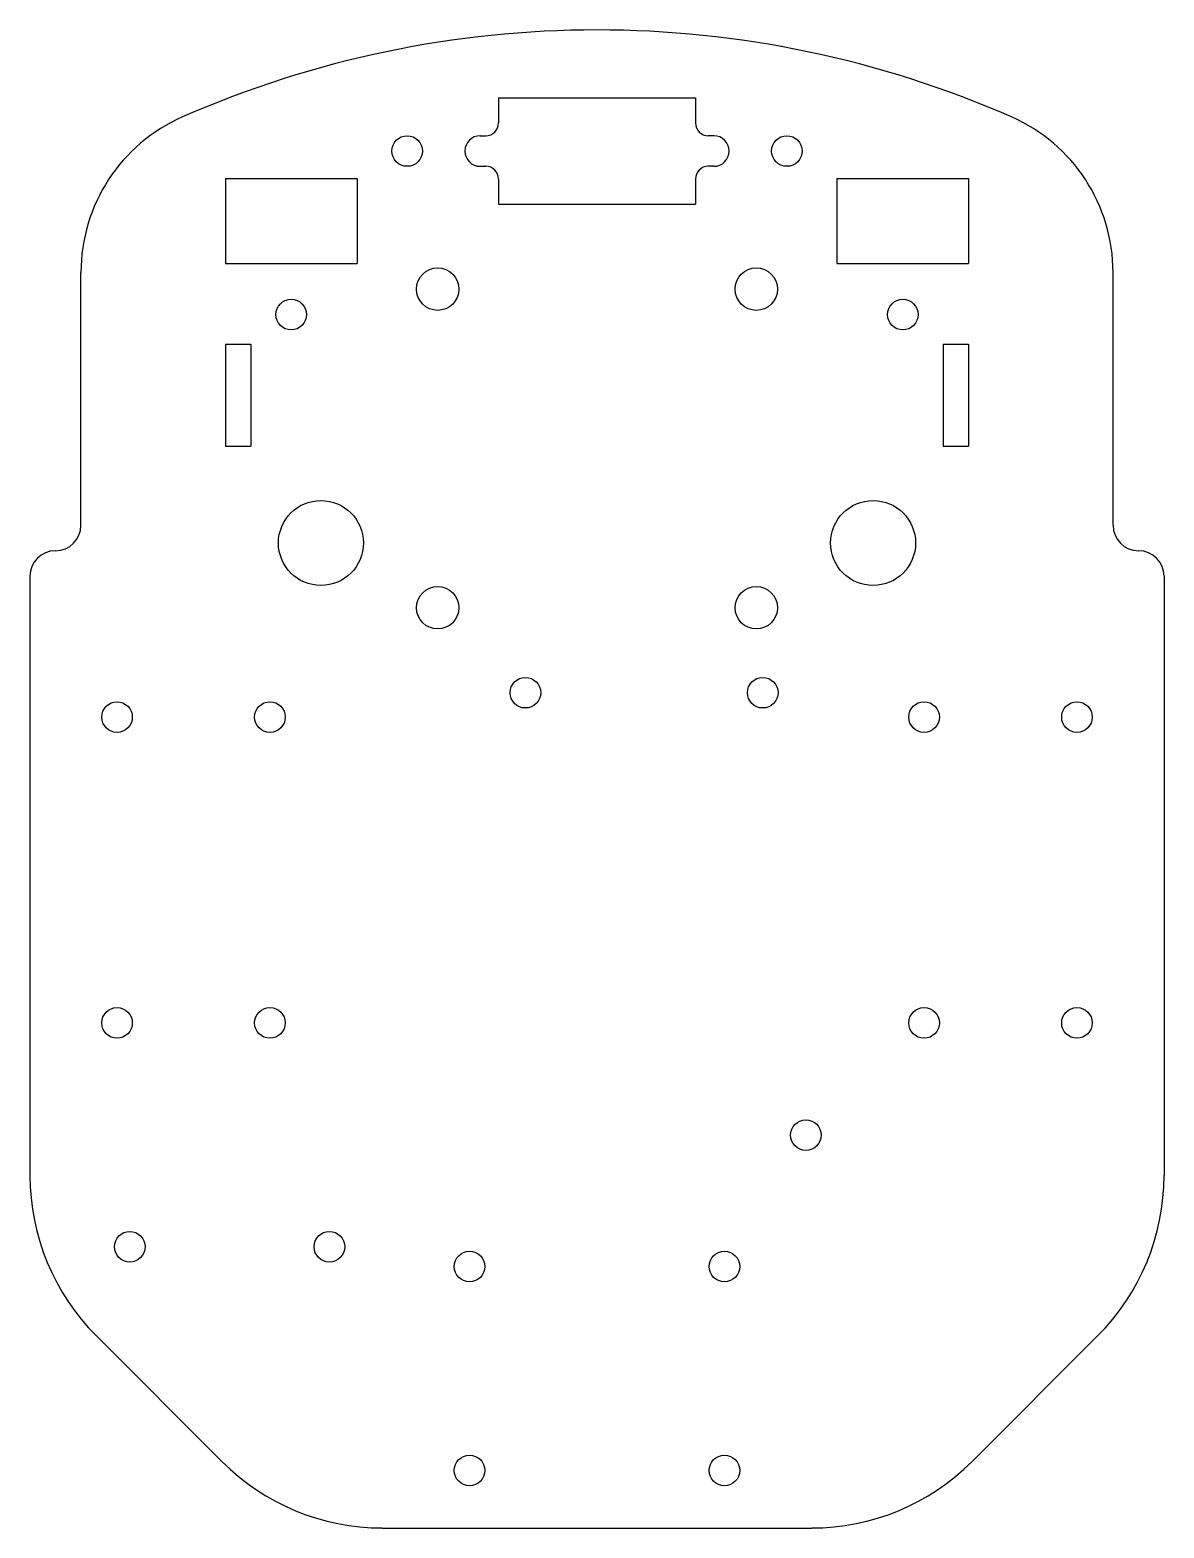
# Model space of a CAD drawing. Extents: x -67 to 67, y -127 to 49.
import ezdxf

# ---------------------------------------------------------------- set-up
doc = ezdxf.new("R2010")
doc.units = 0
doc.header["$MEASUREMENT"] = 0
doc.layers.add('VISIBLE', color=7, linetype='CONTINUOUS')

msp = doc.modelspace()

# ---------------------------------------------------------------- linework, layer by layer
at = {"layer": 'VISIBLE'}
for p, q in [((-11.6, 41.25), (-11.6, 38.3)), ((-11.6, 41.25), (11.6, 41.25)), ((11.6, 41.25), (11.6, 38.3)), ((-13.75, 36.8), (-13.1, 36.8)), ((13.75, 36.8), (13.1, 36.8)), ((-43.75, 31.75), (-43.75, 21.75)), ((-43.75, 31.75), (-28.25, 31.75)), ((-28.25, 31.75), (-28.25, 21.75)), ((-13.75, 33.2), (-13.1, 33.2)), ((13.75, 33.2), (13.1, 33.2)), ((28.25, 31.75), (28.25, 21.75)), ((28.25, 31.75), (43.75, 31.75)), ((43.75, 31.75), (43.75, 21.75)), ((-11.6, 31.7), (-11.6, 28.75)), ((11.6, 31.7), (11.6, 28.75)), ((-11.6, 28.75), (11.6, 28.75)), ((-43.75, 21.75), (-28.25, 21.75)), ((28.25, 21.75), (43.75, 21.75)), ((-60.75, -9.05), (-60.75, 20.7)), ((60.75, -9.05), (60.75, 20.7)), ((-43.75, 12.25), (-43.75, 0.25)), ((-43.75, 12.25), (-40.75, 12.25)), ((-40.75, 12.25), (-40.75, 0.25)), ((40.75, 12.25), (40.75, 0.25)), ((40.75, 12.25), (43.75, 12.25)), ((43.75, 12.25), (43.75, 0.25)), ((-43.75, 0.25), (-40.75, 0.25)), ((40.75, 0.25), (43.75, 0.25)), ((-66.75, -15.05), (-66.75, -85.58)), ((66.75, -15.05), (66.75, -85.58)), ((-58.93, -104.46), (-44.15, -119.25)), ((44.15, -119.25), (58.93, -104.46)), ((-25.27, -127.07), (25.27, -127.07))]:
    msp.add_line(p, q, dxfattribs=at)
for centre, radius in [((-22.35, 35), 1.8), ((22.35, 35), 1.8), ((-18.75, 18.75), 2.5), ((18.75, 18.75), 2.5), ((-36, 15.75), 1.8), ((36, 15.75), 1.8), ((-32.5, -11.13), 5), ((32.5, -11.13), 5), ((-18.75, -18.75), 2.5), ((18.75, -18.75), 2.5), ((-8.43, -28.75), 1.8), ((19.51, -28.75), 1.8), ((-56.5, -31.62), 1.8), ((-38.5, -31.62), 1.8), ((38.5, -31.62), 1.8), ((56.5, -31.62), 1.8), ((-56.5, -67.62), 1.8), ((-38.5, -67.62), 1.8), ((38.5, -67.62), 1.8), ((56.5, -67.62), 1.8), ((24.59, -80.82), 1.8), ((-55, -93.96), 1.8), ((-31.5, -93.96), 1.8), ((-15, -96.29), 1.8), ((15, -96.29), 1.8), ((-15, -120.29), 1.8), ((15, -120.29), 1.8)]:
    msp.add_circle(centre, radius, dxfattribs=at)
for centre, radius, start, end in [((0, -72.14), 121.39, 66.3019, 113.6981), ((-40.75, 20.7), 20, 113.6981, 180), ((40.75, 20.7), 20, 0, 66.3019), ((-13.1, 38.3), 1.5, 270, 0), ((13.1, 38.3), 1.5, 180, 270), ((-13.75, 35), 1.8, 90, 270), ((13.75, 35), 1.8, 270, 90), ((-13.1, 31.7), 1.5, 0, 90), ((13.1, 31.7), 1.5, 90, 180), ((-63.75, -9.05), 3, 270, 0), ((63.75, -9.05), 3, 180, 270), ((-63.75, -15.05), 3, 90, 180), ((63.75, -15.05), 3, 0, 90), ((-40.05, -85.58), 26.7, 180, 225), ((40.05, -85.58), 26.7, 315, 0), ((-25.27, -100.36), 26.7, 225, 270), ((25.27, -100.36), 26.7, 270, 315)]:
    msp.add_arc(centre, radius, start, end, dxfattribs=at)

doc.saveas('drawing.dxf')
